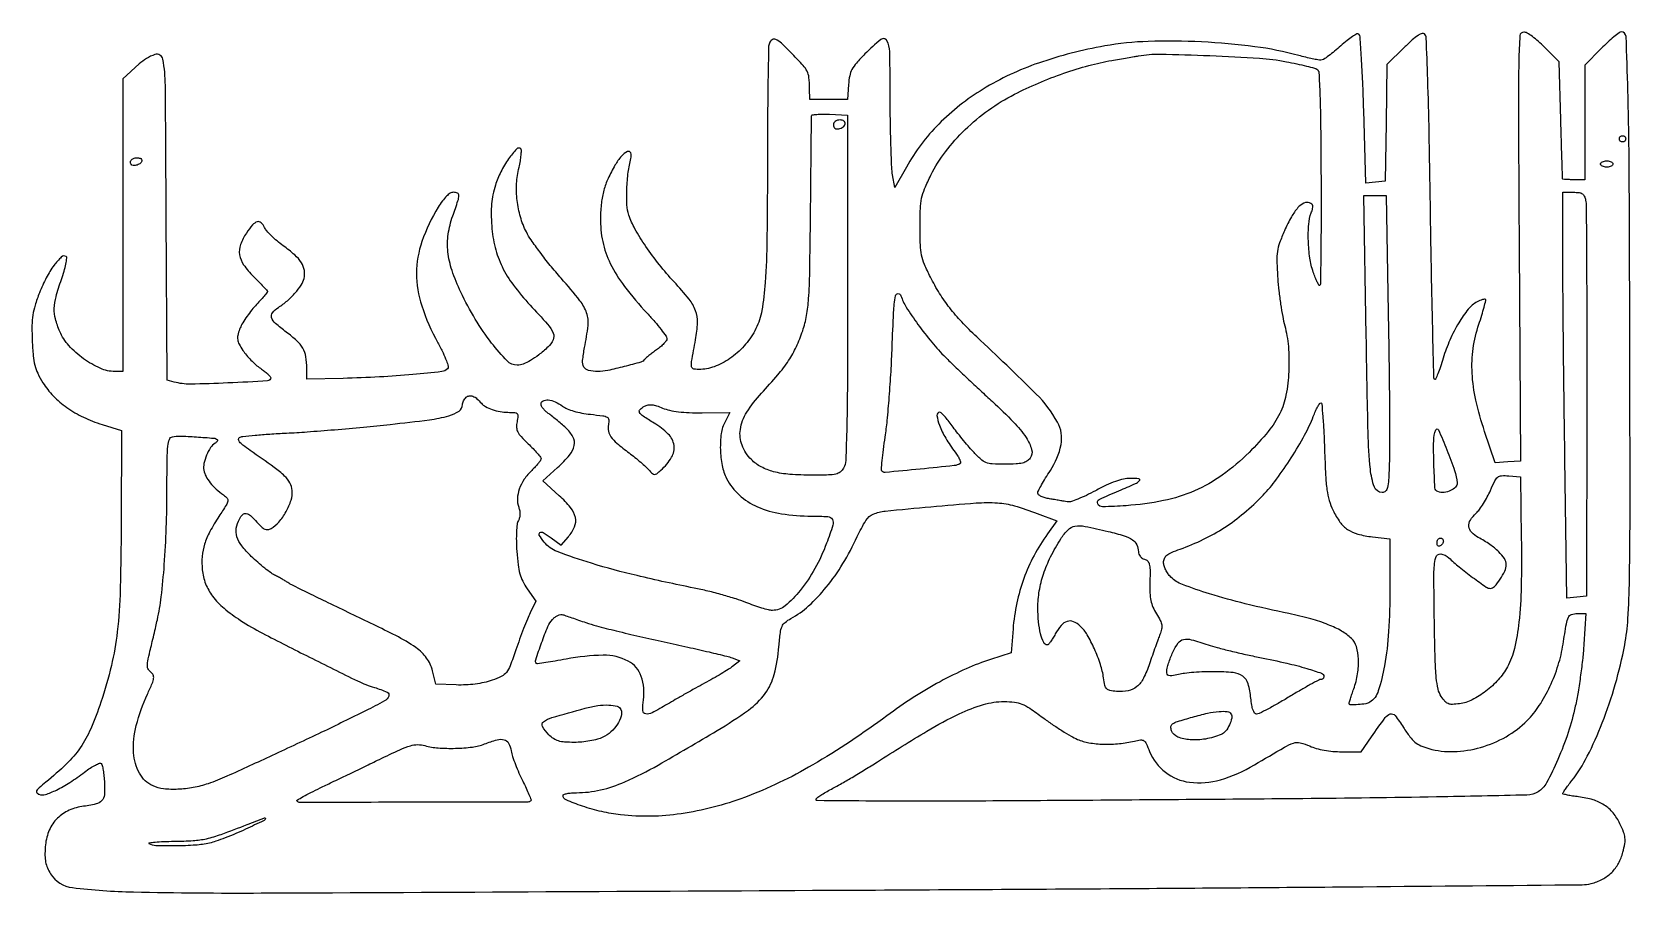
# Model space of a CAD drawing. Extents: x 141 to 649, y 265 to 539.
import ezdxf

# ---------------------------------------------------------------- set-up
doc = ezdxf.new("R2010")
doc.units = 0

msp = doc.modelspace()

# ---------------------------------------------------------------- linework, layer by layer
for points in [[(557.384328, 534.59399, -0.013992), (555.404221, 532.855178, -0.018262), (553.494146, 531.384651, -0.016028), (551.844387, 530.285941, -0.136975), (551, 530.040187, -0.047931), (550.1134, 530.115571, -0.006874), (548.325, 530.467604, -0.007755), (546.215739, 530.947286, -0.006553), (544, 531.518322, 0.034012), (530.029835, 534.311514, 0.02006), (513.071986, 535.828628, 0.020088), (496.142703, 535.980023, 0.03576), (482.285949, 534.551684, 0.039446), (461.247193, 529.111067, 0.054143), (443.577105, 520.790437, 0.05995), (429.516561, 509.696044, 0.068266), (419.18841, 496.016398), (415.540213, 489.5), (414.827736, 493.5, -0.03269), (414.545118, 496.037647, -0.003285), (414.307621, 502.126562, -0.004113), (414.13179, 509.39441, -0.003261), (414.05763, 517.25, 0.003409), (413.906637, 532.757221, 0.121113), (412.994952, 536.217635, 0.46908), (411.058299, 536.599987, 0.027757), (406.016306, 532.016565, 0.014395), (403.292422, 529.085143, 0.057339), (401.89799, 527.070237, 0.073249), (401.172561, 525.049014, 0.033601), (400.805468, 522.266565), (400.5, 517.5), (394.5, 517.5), (388.5, 517.5), (388.412372, 521, 0.018771), (388.189446, 524.558269, 0.09036), (387.63031, 526.500272, 0.070074), (386.367772, 528.343799, 0.008618), (383.004942, 531.898702, 0.008887), (379.454137, 535.398376, 0.079245), (377.652807, 536.636591, 0.266838), (376.49969, 536.547077, 0.152514), (375.606989, 535.418213, 0.087154), (375.36064, 534.154593, 0.000652), (375.176084, 523.529788, 0.002419), (375.039183, 511.337448, 0.001546), (374.992446, 497.168213, -0.003069), (374.840156, 473.166757, -0.014205), (374.272837, 459.301039, -0.023993), (373.21842, 450.351601, -0.075403), (371.344718, 444.616552, -0.05995), (368.060071, 439.668752, -0.057329), (363.65055, 435.557153, -0.060487), (358.689704, 432.749008, -0.087303), (353.781139, 431.650835, -0.049688), (351.608357, 431.766876, -0.321691), (350.868833, 432.491355, -0.087003), (350.869449, 434.169184, -0.002589), (352.126163, 441.110304, 0.035423), (352.747043, 446.558269, 0.099855), (352.152911, 450.326304, 0.080867), (350.056627, 454.014668, 0.018092), (345.299824, 459.5, -0.019816), (340.615779, 464.939181, -0.019026), (336.309887, 470.804464, -0.019851), (332.861718, 476.359472, -0.049303), (330.9241, 480.729981, -0.068064), (330.313732, 484.030661, -0.021096), (330.289686, 489.091097, -0.021732), (330.720655, 494.407226, -0.037623), (331.598986, 498.75, 0.157046), (331.534181, 500.511284, 0.429846), (330.514246, 500.955228, 0.118907), (328.542832, 499.493223, 0.041498), (326.496515, 496.584267, 0.025565), (324.337666, 492.427075, 0.039758), (322.959581, 488.632715, 0.039203), (322.187393, 484.62923, 0.024007), (321.878907, 479.828337, 0.056721), (322.613141, 472.294943, 0.061471), (325.022942, 465.333754, 0.049855), (329.531579, 458.072872, 0.022632), (336.75, 449.512686, -0.008949), (339.144437, 446.825885, -0.012776), (341.164062, 444.351128, -0.008715), (342.743806, 442.235976, -0.157295), (343, 441.441747, -0.153514), (342.796333, 440.79403, -0.032124), (342.045313, 439.852909, -0.030897), (340.994205, 438.831084, -0.024961), (339.75, 437.866274, 0.007259), (338.466616, 436.941907, 0.00895), (337.29849, 436.041648, 0.007613), (336.345822, 435.255803, 0.062993), (335.968265, 434.842322, -0.171341), (334.759612, 433.984528, -0.006719), (329.425481, 432.540426, -0.01179), (324.1807, 431.326905, -0.052505), (321.039901, 431.015313, -0.052778), (318.066403, 431.3482, -0.214954), (316.642633, 432.40917, -0.153293), (316.221691, 434.457305, -0.024174), (316.843071, 438.572786, 0.022646), (317.926898, 445.605518, 0.108645), (317.489097, 449.612948, 0.087056), (315.376882, 453.489179, 0.011697), (309.400346, 460.642702, -0.009292), (305.925693, 464.761222, -0.009213), (302.596351, 469.01758, -0.009107), (299.822147, 472.845295, -0.034994), (298.313922, 475.367208, -0.046988), (296.428256, 480.156059, -0.042141), (295.383507, 485.391149, -0.041908), (295.227941, 490.757594, -0.045196), (295.984868, 495.936922, 0.014957), (296.408415, 497.968518, 0.021375), (296.652347, 499.79342, 0.018108), (296.732269, 501.274098, 0.206152), (296.515143, 501.803977, 0.424771), (295.178735, 501.766466, 0.032496), (292.680715, 498.641846, 0.034676), (290.197079, 494.499647, 0.041538), (288.478136, 490.29118, 0.02417), (287.678087, 487.239665, 0.029388), (287.2385, 484.31762, 0.026583), (287.11943, 481.135857, 0.014936), (287.295841, 477.271329, 0.042164), (288.399077, 470.42477, 0.051897), (290.602873, 464.34487, 0.047524), (294.189468, 458.447698, 0.028076), (299.486741, 452.126973, -0.00762), (305.042751, 446.022914, -0.079608), (306.848252, 443.170486, -0.210135), (306.829552, 441.048897, -0.101235), (305.207068, 438.799321, -0.018214), (302.231112, 436.253013, -0.033858), (299.61734, 434.450844, -0.042614), (297.347079, 433.352027, -0.091654), (295.442792, 433, -0.202717), (292.184396, 434.377681, -0.028028), (287.26, 440.052383, -0.029403), (282.084754, 447.618732, -0.02444), (277.476029, 456.212898, -0.029475), (274.667661, 463.154647, -0.054916), (273.369979, 469.074938, -0.061862), (273.467435, 474.640645, -0.049611), (274.894164, 480.465341, 0.004289), (276.56164, 485.321206, 0.07433), (276.850505, 486.966369, 0.300455), (276.381015, 487.718016, 0.107594), (275.085774, 488, 0.145883), (274.093407, 487.704166, 0.049904), (272.912909, 486.751166, 0.039396), (271.621179, 485.257876, 0.02165), (270.273574, 483.25, 0.052578), (265.116908, 472.374344, 0.083773), (263.374293, 462.255153, 0.080801), (265.02829, 451.865437, 0.045738), (270.127884, 440.149404, -0.010974), (271.809076, 436.920123, -0.026063), (272.878205, 434.432663, -0.030058), (273.432615, 432.599728, -0.260414), (273.208659, 431.808659, -0.171113), (271.405649, 430.945577, -0.0043), (262.232428, 430.035287, -0.009067), (251.617486, 429.267816, -0.006959), (240, 428.801432), (228.5, 428.5), (228.490187, 432, 0.042056), (228.171074, 435.664343, 0.086439), (227.204463, 438.367824, 0.077237), (225.299363, 440.772507, 0.02836), (221.947385, 443.538623, -0.020392), (218.485931, 446.303609, -0.137204), (217.287114, 448.120256, -0.253192), (217.581624, 449.690881, -0.077514), (219.435026, 451.36547, 0.032345), (222.294001, 453.515094, 0.034266), (224.7935, 455.977292, 0.037066), (226.67573, 458.451642, 0.082766), (227.617541, 460.612296, 0.104881), (227.711348, 463.152912, 0.099705), (226.773751, 465.564215, 0.069213), (224.62153, 468.079333, 0.025607), (220.968623, 470.994753, -0.019085), (219.026093, 472.504075, -0.019432), (217.216384, 474.148476, -0.019629), (215.759969, 475.695903, -0.072208), (215.034647, 476.823303, 0.098549), (213.950416, 478.329288, 0.269168), (212.718097, 478.610651, 0.142091), (211.228583, 477.626887, 0.027335), (209.25, 475.025024, 0.062877), (207.383602, 471.349954, 0.127199), (207.089779, 468.140072, 0.112902), (208.394134, 464.93603, 0.043512), (211.5, 461.236842, -0.003377), (213.224944, 459.488442, -0.005332), (214.678125, 457.963258, -0.0016), (215.915777, 456.627689, -0.188218), (216, 456.411876, -0.176978), (215.920584, 456.194537, -0.001894), (214.871623, 454.960346, -0.005696), (213.631084, 453.544865, -0.003639), (212.158716, 451.926831, 0.020916), (210.599788, 450.090035, 0.017275), (209.092223, 448.010947, 0.017619), (207.841205, 446.004848, 0.043875), (207.113732, 444.437975, 0.030893), (206.538238, 442.475196, 0.094303), (206.489325, 441.093812, 0.084978), (206.950958, 439.711005, 0.022126), (208.152096, 437.688895, 0.029892), (209.249884, 436.21448, 0.018324), (210.705786, 434.60849, 0.018347), (212.269357, 433.119283, 0.030915), (213.69708, 432.005393, -0.013845), (214.962372, 431.085909, -0.019677), (216.029767, 430.195112, -0.01612), (216.840494, 429.413612, -0.195307), (217, 429.020841, -0.397581), (216.027732, 427.991387, -0.002961), (203.322219, 427.340308, -0.007716), (191.427753, 426.985189, -0.069179), (186.258782, 427.627989), (184.017565, 428.228669), (183.758782, 480.864335, 0.0009), (183.482452, 522.007445, 0.042341), (182.706308, 530.315684, 0.461548), (180.151748, 531.806224, 0.100762), (175.142164, 528.820381), (170, 524.140763), (170, 477.570381), (170, 431), (167.45034, 431, -0.105422), (162.77638, 431.996555, -0.051703), (157.480316, 435.053204, -0.051), (152.788423, 439.240904, -0.084009), (149.914788, 443.698791, -0.036898), (148.536809, 447.706164, -0.072182), (148.155861, 451.05353, -0.059129), (148.716287, 454.789007, -0.018064), (150.424685, 460.250566, 0.013525), (151.272827, 462.878057, 0.021226), (151.843193, 465.181396, 0.016684), (152.155349, 467.033952, 0.295907), (151.908009, 467.556853, 0.341735), (150.394116, 467.39729, 0.043411), (148.08322, 464.764782, 0.038183), (145.620418, 460.813185, 0.026787), (143.446033, 456.039888, 0.016806), (142.032706, 452.047943, 0.039182), (141.315365, 448.961202, 0.035915), (141.055245, 445.642432, 0.012177), (141.142137, 440.797776, 0.011343), (141.454162, 436.002036, 0.0401), (141.96925, 432.961494, 0.05017), (142.896425, 430.407442, 0.025851), (144.529141, 427.42002, 0.055906), (147.808775, 423.225195, 0.045141), (152.165802, 419.515537, 0.042347), (157.416994, 416.435569, 0.036851), (163.358644, 414.116365), (169.5, 412.226893), (169.420957, 382.863447, -0.005811), (169.116217, 361.574642, -0.021581), (168.19015, 348.192171, -0.030323), (166.310873, 337.429814, -0.022448), (162.990115, 325.811102, -0.02149), (159.735144, 317.324832, -0.048585), (156.401402, 311.313086, -0.049684), (152.018998, 306.13855, -0.02342), (145.440068, 300.345334, 0.009331), (143.305666, 298.570037, 0.085286), (142.541298, 297.640448, 0.294855), (142.576264, 297.010547, 0.140967), (143.243346, 296.490899, 0.175995), (145.313019, 296.421982, 0.034431), (148.825216, 297.840998, 0.030855), (153.086722, 300.249937, 0.018985), (157.798462, 303.572284, -0.017553), (159.597597, 304.848623, -0.027662), (161.234071, 305.800017, -0.026339), (162.566141, 306.392698, -0.300514), (163.100753, 306.274332, -0.138247), (163.408317, 305.703627, -0.013595), (163.709775, 304.155825, -0.016361), (163.962972, 302.255381, -0.012259), (164.121646, 300.149753, -0.02969), (164.088218, 296.291781, -0.175164), (163.286412, 294.471117, -0.148129), (161.426749, 293.418576, -0.019438), (156.91004, 292.587136, 0.078792), (152.342102, 291.171952, 0.094209), (148.748883, 288.465501, 0.092655), (146.358287, 284.588967, 0.073633), (145.279265, 279.782087, 0.020922), (145.190782, 277.015866, 0.046034), (145.405725, 274.9131, 0.053224), (145.972497, 273.082284, 0.0385), (146.966228, 271.189824, 0.226702), (153.905569, 266.796168, 0.024389), (173.401128, 265.433114, 0.006383), (214.01254, 265.097354, 0.000167), (395, 265.972008, 0.000341), (486.692257, 266.508201, 0.000556), (564.46875, 267.102437, 0.000052), (634.129644, 267.719314, 0.059794), (637, 268.089921, 0.060254), (640.613629, 269.48409, 0.072666), (643.543077, 271.636421, 0.07302), (645.723897, 274.52738, 0.061639), (647.13712, 278.092727, 0.021298), (647.721668, 280.813003, 0.06862), (647.780842, 282.658502, 0.066957), (647.338749, 284.475377, 0.019612), (646.186583, 287.114572, 0.058542), (643.975563, 290.580903, 0.077425), (641.192968, 293.078688, 0.071905), (637.616302, 294.733801, 0.043017), (633.019948, 295.684043, -0.008596), (631.095391, 295.945602, -0.014022), (629.47461, 296.24106, -0.007663), (628.16153, 296.539771, -0.345821), (628, 296.745387, -0.148946), (628.092621, 297.049412, -0.004557), (628.843355, 298.145464, -0.008607), (629.770868, 299.425951, -0.005805), (630.870995, 300.856096, 0.049713), (635.796852, 308.575593, 0.024244), (640.567995, 319.255333, 0.022871), (644.696345, 331.469825, 0.022929), (647.687747, 344, 0.032686), (648.716343, 352.310114, 0.010031), (649.19359, 364.949928, 0.004443), (649.384906, 386.708996, 0.00048), (649.331951, 437, 0.000763), (649.133902, 492.975844, 0.005373), (648.703243, 520.212731, 0.003489), (648.121259, 537.560778, 0.402397), (646.622515, 539, 0.162678), (645.921188, 538.765617, 0.011091), (644.249335, 537.448575, 0.014944), (642.30059, 535.741776, 0.010614), (640.21584, 533.718555), (635, 528.437109), (635, 510.218555), (635, 492), (631.5, 492, -0.006691), (630.154252, 492.01801, -0.010863), (629.012104, 492.073438, -0.004744), (628.059412, 492.149532, -0.327735), (627.945461, 492.25, -0.045874), (627.920151, 492.454558, -0.000033), (627.750576, 497.860937, -0.000391), (627.566625, 503.889079, -0.000239), (627.35861, 511), (626.826297, 529.5), (622.163149, 534.207817, 0.018343), (620.238488, 536.01339, 0.022589), (618.311593, 537.545104, 0.021786), (616.611386, 538.666074, 0.130009), (615.599723, 538.957817, 0.401451), (614.360694, 537.823473, 0.010994), (614.008611, 529.822394, 0.006557), (613.876476, 514.932078, 0.000406), (614.099723, 470.75), (614.5, 402.5), (610.485367, 402.204003), (606.470734, 401.908006), (603.12712, 411.91531, -0.025199), (600.354337, 421.854046, -0.042011), (599.162465, 430.454205, -0.047603), (599.488123, 438.316443, -0.047175), (601.293751, 446, 0.006198), (602.23297, 448.905082, 0.009806), (602.957941, 451.419713, 0.004216), (603.508938, 453.554016, 0.261358), (603.409304, 453.918173, 0.245068), (603.119119, 454.011699, 0.030126), (602.449031, 453.855431, 0.030092), (601.621867, 453.553952, 0.020433), (600.71929, 453.11736, 0.101157), (597.935359, 450.805484, 0.033794), (594.894278, 446.441159, 0.031923), (592.084405, 441.00668, 0.030845), (589.952482, 435.196872, -0.008441), (589.077054, 432.434587, -0.015093), (588.251537, 430.200669, -0.01017), (587.522918, 428.498697, -0.524226), (587.222689, 428.443977, -0.192439), (586.992491, 428.980696, -0.000137), (586.603719, 444.739406, -0.00154), (586.2285, 462.343372, -0.000938), (585.888225, 483.145109, 0.00127), (585.481927, 507.01219, 0.003457), (585.034465, 523.908727, 0.00096), (584.566407, 537.158391, 0.189254), (584.044028, 538.355972, 0.287019), (583.250636, 538.538718, 0.063638), (581.943765, 537.891671, 0.037066), (580.103403, 536.460601, 0.011029), (577.51338, 534.013214), (572.042698, 528.610488), (571.771349, 510.055244), (571.5, 491.5), (568.411162, 491.198661), (565.322323, 490.897323), (564.667348, 514.142475, 0.003405), (564.35334, 523.115591, 0.005359), (563.948664, 530.815472, 0.001661), (563.506001, 537.457557, 0.180815), (563.140515, 538.259485, 0.318333), (562.528362, 538.363947, 0.029927), (561.118106, 537.580286, 0.028947), (559.361993, 536.313511, 0.016451)], [(540.06028, 529.540589, -0.005146), (543.424781, 528.84108, -0.006951), (546.451118, 528.135097, -0.004887), (548.964632, 527.485636, -0.072864), (549.795505, 527.126385, -0.245938), (550.409085, 526.09088, -0.003781), (550.731719, 518.934091, -0.006723), (550.974859, 508.822836, -0.001771), (551.089034, 492.637256, -0.001367), (551.099127, 479.657247, -0.002231), (551.028452, 468.647826, -0.000283), (550.916381, 458.857948, -0.195792), (550.716278, 458.382944, -0.488795), (550.445831, 458.416622, -0.019284), (549.895606, 459.42606, -0.021292), (549.266154, 460.843499, -0.011737), (548.612469, 462.623941, -0.04649), (547.541606, 467.087071, -0.02738), (547.060087, 472.555666, -0.027207), (547.172141, 477.810289, -0.072024), (547.988814, 481.470578, 0.025536), (548.423158, 482.816037, 0.10747), (548.46287, 483.658879, 0.169801), (548.147459, 484.231558, 0.091394), (547.451568, 484.656959, 0.211316), (545.670095, 484.567637, 0.0935), (543.759489, 483.105941, 0.056325), (541.704012, 480.219122, 0.021099), (539.476572, 475.768446, 0.017904), (537.924004, 471.948354, 0.05251), (537.235073, 469.196421, 0.042755), (537.063011, 466.066692, 0.008922), (537.329084, 460.571318, 0.011409), (537.678225, 456.660539, 0.008766), (538.231494, 452.408399, 0.008877), (538.889587, 448.448238, 0.020765), (539.556302, 445.521105, -0.024534), (540.2519, 442.357265, -0.019952), (540.693152, 438.914139, -0.018311), (540.885042, 435.15066, -0.013924), (540.829199, 431.021105, -0.037609), (539.949481, 423.507464, -0.066109), (537.962873, 417.587343, -0.058961), (534.323499, 411.95381, -0.024293), (528.187461, 405.232825, -0.039995), (519.672606, 398.026759, -0.05346), (510.871326, 393.039112, -0.051597), (500.966239, 389.913692, -0.03396), (489.113401, 388.307968, -0.009653), (481.605191, 387.951417, -0.295769), (480.076152, 388.882564, -0.415359), (480.567515, 390.277436, -0.012268), (486.820264, 393.071375, 0.004661), (492.037476, 395.308021, 0.103721), (493.370576, 396.261805, 0.615113), (493.151921, 396.842973, 0.027912), (490.416667, 396.985934, 0.053954), (488.248177, 396.743371, 0.030251), (485.696087, 396.01038, 0.025078), (482.740001, 394.794181, 0.014664), (479.32441, 393.060095, -0.013547), (476.443166, 391.589195, -0.017522), (473.720728, 390.406304, -0.015367), (471.417277, 389.580806, -0.129175), (470.32441, 389.519041, 0.005359), (469.374607, 389.701462, 0.001637), (467.934358, 389.957238, 0.001639), (466.319512, 390.233121, 0.001791), (464.75, 390.490193, -0.029544), (463.313968, 390.80806, -0.043039), (462.102497, 391.268126, -0.051012), (461.251662, 391.790826, -0.234303), (461.003183, 392.295313, -0.117882), (461.183006, 393.038751, -0.00862), (462.178561, 394.908623, -0.011648), (463.470063, 397.113981, -0.008549), (465, 399.5, 0.098611), (468.389914, 407.730918, 0.176303), (467.274768, 414.871167, 0.071833), (460.527232, 423.79581, 0.007517), (441.563914, 442, -0.016188), (436.784201, 446.750332, -0.024365), (432.966861, 451.215064, -0.02576), (429.759079, 455.832573, -0.021534), (426.831418, 461.034872, -0.017262), (424.970273, 465.039958, -0.049276), (424.057305, 467.970405, -0.041184), (423.651549, 471.301221, -0.00933), (423.536191, 477, -0.009486), (423.636683, 482.777637, -0.042874), (424.046963, 486.122291, -0.049034), (424.997991, 489.135315, -0.014927), (427.010592, 493.482496, -0.047131), (431.629202, 500.88825, -0.037547), (437.88963, 507.927867, -0.036445), (445.355813, 514.165668, -0.037601), (453.573979, 519.181408, -0.018052), (461.183708, 522.733372, -0.016483), (469.261924, 525.844747, -0.01696), (477.23051, 528.316395, -0.023796), (484.5, 529.936371, 0.00001), (486.980469, 530.366504, 0.00001), (489.471875, 530.79864, 0.00001), (491.653898, 531.177204, 0.00004), (493, 531.41088, -0.047741), (499.870276, 531.937845, -0.005216), (515.72603, 531.473312, -0.006102), (531.514306, 530.652765, -0.032654)], [(400.5, 457.5, -0.000976), (400.445284, 429.463017, -0.004635), (400.233931, 413.420727, -0.003639), (399.915329, 402.704726, -0.121079), (399.214816, 400.25, -0.095353), (398.154533, 399.014186, -0.113175), (396.770198, 398.351995, -0.04943), (394.424778, 398.064415, -0.005966), (389.214816, 398.005577, -0.018299), (382.112425, 398.270151, -0.044358), (376.93772, 399.11845, -0.059727), (373.019996, 400.640054, -0.074042), (369.880015, 402.966139, -0.105088), (366.924938, 407.516241, -0.129966), (366.381509, 412.52375, -0.102719), (368.425304, 418.035277, -0.048535), (373.077732, 424.069426, 0.012443), (378.268474, 429.882223, 0.029884), (381.735162, 434.496864, 0.036418), (384.204259, 438.89306, 0.02956), (386.209058, 443.914868, 0.035653), (387.443552, 448.760566, 0.027723), (388.109673, 454.16006, 0.012704), (388.462901, 462.583978, 0.001563), (388.709209, 481, 0.000059), (388.828252, 492.750074, 0.000094), (388.926766, 502.775597, 0.000015), (389.012175, 511.664346, 0.005799), (389.010892, 512.299904, -0.372808), (389.265241, 512.601829, -0.017532), (390.692262, 512.776739, -0.02173), (392.546147, 512.857341, -0.013028), (394.75, 512.799904), (400.5, 512.5)], [(396, 509.426676, 0.099154), (396.121465, 508.820192, 0.133817), (396.46353, 508.380696, 0.126354), (396.99829, 508.159635, 0.083236), (397.667134, 508.176676, 0.100818), (399.099763, 508.769787, 0.210781), (399.729914, 509.770795, 0.297834), (399.327282, 510.642779, 0.14074), (398.083333, 511, 0.066422), (397.248452, 510.888599, 0.09567), (396.58104, 510.561201, 0.111791), (396.15323, 510.054646, 0.12024)], [(648, 505, -0.099038), (647.923658, 504.618362, -0.097945), (647.70625, 504.29375, -0.097945), (647.381638, 504.076342, -0.099038), (647, 504, -0.099038), (646.618362, 504.076342, -0.097945), (646.29375, 504.29375, -0.097945), (646.076342, 504.618362, -0.099038), (646, 505, -0.099038), (646.076342, 505.381638, -0.097945), (646.29375, 505.70625, -0.097945), (646.618362, 505.923658, -0.099038), (647, 506, -0.099038), (647.381638, 505.923658, -0.097945), (647.70625, 505.70625, -0.097945), (647.923658, 505.381638, -0.099038)], [(176, 498.106989, -0.223243), (175.616217, 497.290262, -0.089221), (174.51342, 496.667218, -0.092338), (173.292238, 496.479983, -0.251406), (172.559212, 496.904194, -0.085976), (172.414476, 497.264427, -0.075821), (172.390517, 497.668938, -0.077371), (172.487617, 498.054641, -0.096382), (172.693853, 498.36052, -0.129546), (173.558862, 498.864723, -0.086873), (174.704307, 498.975921, -0.106073), (175.65045, 498.695752, -0.274485)], [(644, 497, -0.191087), (643.848523, 496.618118, -0.088204), (643.4125, 496.29375, -0.068025), (642.765418, 496.073693, -0.048028), (642, 496, -0.048028), (641.234582, 496.073693, -0.068025), (640.5875, 496.29375, -0.088204), (640.151477, 496.618118, -0.191087), (640, 497, -0.191087), (640.151477, 497.381882, -0.088204), (640.5875, 497.70625, -0.068025), (641.234582, 497.926307, -0.048028), (642, 498, -0.048028), (642.765418, 497.926307, -0.068025), (643.4125, 497.70625, -0.088204), (643.848523, 497.381882, -0.191087)], [(635.249195, 485.476753, -0.045543), (635.443367, 483.498902, -0.000283), (635.555846, 465.562476, -0.001158), (635.625319, 445.069405, -0.000738), (635.615772, 421.226753), (635.5, 359.5), (632.413723, 359.198852), (629.327446, 358.897705), (628.664955, 403.198852, -0.0006), (628.411249, 421.644951, -0.000568), (628.196708, 440.434975, -0.000563), (628.044435, 457.067632, -0.001992), (628.001231, 467.75), (628, 488), (631.383423, 488, -0.028245), (633.197877, 487.897419, -0.11686), (634.224074, 487.527917, -0.147374), (634.845926, 486.789439, -0.054641)], [(572.462082, 449.75, -0.00126), (572.704292, 434.75514, -0.001468), (572.856732, 420.504687, -0.0013), (572.918971, 408.4484, -0.008859), (572.828823, 402.5, -0.004148), (572.580456, 396.470292, -0.044545), (572.243079, 394.04986, -0.147777), (571.601878, 392.932459, -0.191389), (570.513475, 392.5, -0.317751), (568.058116, 394.235623, -0.059866), (566.78597, 399.909574, -0.019627), (566.064475, 411.58409, -0.001595), (565.473039, 442.25), (564.752768, 487), (568.259643, 487), (571.766519, 487)], [(417.468336, 455.099765, 0.064068), (419.162027, 451.457754, 0.015845), (422.86123, 445.991524, 0.016733), (427.288213, 440.288521, 0.023075), (431.657915, 435.5, 0.004825), (434.585714, 432.630713, 0.002113), (438.518945, 428.881659, 0.002091), (442.727762, 424.936929, 0.002796), (446.581616, 421.395008, -0.015415), (453.290661, 414.909191, -0.046069), (457.297682, 409.948108, -0.077796), (459.04789, 406.152522, -0.231021), (458.556052, 403.407543, -0.096169), (457.526638, 402.453003, -0.080104), (456.147769, 401.876419, -0.047368), (454.071913, 401.580649, -0.011716), (450.630607, 401.5, -0.012742), (446.523801, 401.604678, -0.080896), (444.489218, 402.043456, -0.093933), (442.834804, 403.083372, -0.020125), (440.434194, 405.5, -0.009087), (438.809003, 407.339374, -0.005493), (436.948195, 409.573438, -0.005501), (435.148367, 411.833539, -0.009615), (433.714679, 413.75, 0.012011), (432.484383, 415.378253, 0.017343), (431.314037, 416.751562, 0.013116), (430.294726, 417.809745, 0.196958), (429.83048, 418, 0.448517), (428.934663, 416.994058, 0.06293), (429.686527, 413.939933, 0.042519), (431.715828, 409.76097, 0.028225), (434.698284, 405.339963, -0.022256), (435.561277, 404.093062, -0.036928), (436.159576, 402.963445, -0.043666), (436.459725, 402.075543, -0.325158), (436.300071, 401.687188, -0.111943), (434.421645, 401.045783, -0.00194), (423.611285, 399.937025, -0.001133), (412.463132, 398.862827, -0.223407), (411.432539, 399.234128, -0.219544), (411.252254, 399.723206, -0.003685), (411.507165, 402.66513, -0.008711), (411.894378, 406.132154, -0.005588), (412.458727, 410.141994, 0.013545), (413.109014, 415.363118, 0.004882), (413.759695, 422.818273, 0.004838), (414.31401, 431.0035, 0.005727), (414.674382, 438.75, -0.00403), (415.15079, 449.798599, -0.029533), (415.732585, 455.056555, -0.360808), (416.55159, 455.759096, -0.331369)], [(284, 420.899704, 0.096263), (285.339734, 419.806606, 0.040115), (287.486366, 418.867883, 0.038357), (289.9754, 418.218048, 0.044705), (292.409259, 418, -0.015771), (294.611323, 417.930526, -0.186707), (295.373645, 417.578839, -0.222199), (295.628894, 416.838714, -0.023055), (295.343963, 414.969816, 0.059601), (295.204305, 413.190639, 0.107432), (295.571316, 411.78137, 0.070589), (296.618381, 410.282467, 0.014917), (298.868963, 408.009871, -0.010088), (300.451588, 406.442336, -0.0144), (301.786508, 404.983919, -0.010262), (302.823937, 403.731783, -0.169437), (303, 403.227146, -0.154501), (302.848128, 402.747388, -0.015926), (302.12554, 401.786955, -0.018639), (301.163256, 400.676718, -0.013853), (300.023115, 399.522146, 0.053408), (297.649895, 396.705127, 0.06303), (296.080203, 393.59568, 0.070745), (295.457873, 390.531056, 0.105997), (295.870194, 387.841416, -0.043787), (296.199223, 386.678835, -0.053102), (296.292174, 385.55032, -0.05687), (296.146117, 384.495104, -0.064853), (295.767485, 383.549001, 0.097561), (295.375652, 382.349352, 0.017759), (295.174526, 380.007681, 0.017581), (295.13075, 377.090976, 0.012071), (295.277265, 373.785266, 0.012656), (295.679367, 369.508517, 0.037875), (296.247424, 366.628931, 0.048864), (297.147387, 364.295726, 0.035071), (298.57514, 361.891572), (301.330305, 357.915868), (299.527306, 354.207934, 0.016035), (298.652992, 352.252855, 0.004882), (297.453869, 349.239206, 0.004883), (296.175694, 345.834784, 0.005312), (295.000668, 342.5, -0.007908), (293.146192, 337.322807, -0.076207), (292.004258, 335.290364, -0.115176), (290.462877, 334.050427, -0.027124), (287.388515, 332.772787, -0.029833), (284.894285, 332.055612, -0.022347), (282.07914, 331.555998, -0.021286), (279.072177, 331.28951, -0.020195), (276, 331.272787), (269.5, 331.5), (268.460507, 335.809879, 0.099591), (266.59068, 339.831662, 0.081978), (263.198227, 343.144217, 0.036422), (256.765129, 346.974908, 0.004818), (242.512319, 353.941379, -0.001271), (235.313103, 357.39714, -0.001905), (229.047472, 360.453876, -0.00077), (223.689629, 363.103322, -0.042373), (222.729143, 363.686236, 0.022243), (222.064473, 364.127133, 0.006439), (221.000993, 364.747865, 0.006461), (219.783208, 365.417155, 0.006854), (218.57211, 366.041371, -0.039822), (217.125231, 366.912209, -0.012225), (215.087793, 368.447769, -0.012148), (212.883107, 370.28446, -0.013025), (210.82211, 372.185076, -0.033235), (207.76546, 375.577592, -0.089829), (206.252123, 378.430288, -0.117733), (206.05003, 381.149728, -0.082986), (207.035184, 384.065741, -0.074633), (208.106236, 385.503115, -0.245662), (209.20103, 385.841338, -0.143201), (210.547146, 385.16328, -0.022977), (212.625439, 383.036077, 0.02106), (214.07426, 381.541749, 0.087784), (215.116801, 380.853296, 0.138706), (216.07137, 380.725728, 0.08737), (217.147235, 381.078798, 0.09695), (219.584902, 383.069038, 0.046663), (221.870441, 386.413037, 0.046728), (223.482535, 390.092903, 0.104436), (223.820401, 393.113396, 0.098835), (223.085782, 395.541859, 0.079458), (221.432419, 397.719619, 0.034895), (218.09154, 400.494339, 0.004496), (210.487554, 405.858078, -0.011465), (208.180727, 407.533905, -0.056849), (207.025418, 408.642508, -0.167116), (206.735821, 409.408914, -0.284933), (207.067432, 409.981364, -0.095267), (208.125336, 410.309347, -0.004035), (212.044808, 410.712918, -0.006812), (216.723804, 411.092322, -0.004782), (222, 411.397214, 0.006159), (228.54101, 411.793274, 0.002644), (237.2625, 412.475658, 0.002616), (246.546357, 413.300388, 0.00345), (255, 414.154844, 0.005405), (267.45652, 415.637176, 0.034541), (273.687759, 416.889335, 0.083167), (276.902747, 418.376706, 0.247775), (278, 420.454988, -0.079523), (278.083726, 420.978082, -0.037914), (278.345511, 421.609163, -0.036347), (278.726082, 422.241653, -0.042793), (279.176206, 422.776206, -0.163628), (280.131956, 423.250941, -0.127593), (281.290781, 423.114524, -0.086033), (282.606349, 422.321206, -0.040527)], [(309.790493, 420.005255, 0.059095), (311.311858, 419.141116, 0.027676), (313.44768, 418.377973, 0.025151), (315.970087, 417.767267, 0.021001), (318.697604, 417.368275, -0.006733), (322.65174, 416.904627, -0.096766), (323.987517, 416.457335, -0.245846), (324.500301, 415.661909, -0.066259), (324.435461, 414.11302, 0.090245), (324.447877, 411.987377, 0.111139), (325.231328, 410.170989, 0.062067), (327.117466, 408.156727, 0.012289), (331, 405.082774, -0.008149), (332.852689, 403.64072, -0.007639), (334.698255, 402.108241, -0.007631), (336.293899, 400.698788, -0.025883), (337.270657, 399.711941, 0.019834), (338.431415, 398.510477, 0.186327), (339.082482, 398.239394, 0.175073), (339.768215, 398.467039, 0.017103), (341.123036, 399.611346, 0.072286), (344.50937, 403.706707, 0.174745), (345.280843, 407.500916, 0.162898), (343.460799, 411.098507, 0.061034), (338.92838, 414.598449, -0.010079), (335.423628, 416.775305, -0.120923), (334.342049, 417.926662, -0.337047), (334.474314, 418.888211, -0.073262), (335.909539, 419.951587, -0.079653), (337.018602, 420.334479, -0.068485), (338.252864, 420.379799, -0.051696), (339.739809, 420.073183, -0.022285), (341.642359, 419.376072, 0.044595), (343.866564, 418.671811, 0.024475), (346.685177, 418.192108, 0.020361), (350.117973, 417.92063, 0.011904), (354.243985, 417.861232), (363.02233, 417.943862), (361.511165, 415.021591, 0.084674), (360.306511, 411.238846, 0.042), (360.026784, 406.195777, 0.041651), (360.603667, 401.057058, 0.069285), (362.027162, 396.946758, 0.091021), (366.031633, 391.714904, 0.080094), (371.803487, 387.96528, 0.066159), (379.454753, 385.730708, 0.038025), (389.049221, 385, -0.016035), (394.229948, 384.833816, -0.25636), (395.660381, 383.924917, -0.207647), (395.831611, 382.096297, -0.010576), (393.812766, 376.338984, -0.036398), (390.103958, 368.277163, -0.043767), (385.453128, 361.352284, -0.049168), (380.650112, 356.469396, -0.17562), (376.595683, 355, -0.060605), (375.348175, 355.151768, -0.012012), (373.173474, 355.744625, -0.012559), (370.659847, 356.564489, -0.011389), (368.106401, 357.534895, 0.02043), (365.006014, 358.649445, 0.008331), (360.708973, 359.920445, 0.008226), (356.040029, 361.134886, 0.0104), (351.683993, 362.096275, -0.008829), (333.529257, 366.0433, -0.01651), (319.018723, 369.977354, -0.01597), (308.11821, 373.707476, -0.136497), (303.996812, 376.731182, -0.025652), (302.424597, 378.955839, -0.422838), (302.616589, 379.753692, -0.280258), (303.657953, 379.741276, -0.019558), (306.180931, 378.024353), (309.337265, 375.690775), (311.668632, 378.401151, 0.079701), (313.644353, 381.614261, 0.153126), (313.908562, 384.597289, 0.118235), (312.39211, 387.729148, 0.038063), (308.803494, 391.486768), (303.606987, 396.158874), (308.243374, 400.41581, 0.031641), (312.08578, 404.420032, 0.125015), (313.567719, 407.466241, 0.179892), (313.14839, 410.204852, 0.082226), (310.863279, 413.077368, 0.00668), (309.41074, 414.354835, 0.005489), (307.827026, 415.680728, 0.005548), (306.344991, 416.866853, 0.014626), (305.25, 417.672969, -0.038005), (304.389064, 418.371064, -0.040173), (303.660937, 419.179477, -0.04364), (303.156222, 419.974466, -0.120184), (303, 420.61501, -0.286307), (303.638286, 421.638326, -0.13709), (305.222618, 421.931418, -0.082029), (307.476045, 421.348225, -0.054472)], [(552.208499, 406.25, 0.00468), (552.540775, 398.002375, 0.022162), (552.984311, 393.294943, 0.03731), (553.70915, 389.941045, 0.039979), (554.913269, 386.811924, 0.044204), (557.120707, 383.092424, 0.088809), (559.564307, 380.724443, 0.083513), (562.781145, 379.265099, 0.03558), (567.44088, 378.378003), (573, 377.724637), (573, 361.82016, -0.01532), (572.585056, 348.28064, -0.028607), (571.289075, 337.392739, -0.03304), (569.310735, 329.368537, -0.170186), (566.600296, 325.765313, -0.111829), (565.343962, 325.283802, -0.021025), (562.879946, 325.033536, -0.01485), (560.413381, 324.960802, -0.41415), (560, 325.374273, -0.076837), (560.041331, 325.641636, -0.001707), (560.440625, 326.887468, -0.003828), (560.925204, 328.343724, -0.002574), (561.5, 330, 0.043982), (562.73816, 334.823298, 0.052539), (563.011888, 339.505965, 0.060349), (562.3441, 343.463941, 0.130079), (560.75, 346.085096, 0.062158), (557.642909, 348.40587, 0.035157), (553.398824, 350.440798, 0.028042), (547.889592, 352.271016, 0.014631), (540.852053, 353.959025, -0.008624), (526.995622, 357.107089, -0.015067), (515.652025, 360.25603, -0.014897), (506.992017, 363.229087, -0.106627), (503.294824, 365.614267, -0.04475), (502.41658, 366.665551, -0.03688), (501.674105, 367.924685, -0.038301), (501.164157, 369.192228, -0.076633), (501, 370.257001, -0.10228), (501.264472, 371.536358, -0.122067), (502.0085, 372.51379, -0.068807), (503.481251, 373.396262, -0.014914), (506.25, 374.478468, 0.026844), (513.710536, 377.601608, 0.031568), (520.384339, 381.363155, 0.031237), (526.58909, 385.971458, 0.025332), (532.64427, 391.634241, 0.033346), (536.917113, 396.691192, 0.016836), (541.640004, 403.576652, 0.016834), (545.882303, 410.753077, 0.033865), (548.637814, 416.72169, -0.014131), (549.31759, 418.3611, -0.021332), (550.009247, 419.743246, -0.017217), (550.644379, 420.800232, -0.254089), (551.012107, 421, -0.3879), (551.320511, 420.718363, -0.002433), (551.668959, 416.667188, -0.007807), (551.980422, 411.905682, -0.0047)], [(594.361834, 395.562536, -0.21065), (593.875606, 394.205436, -0.096192), (592.311262, 393.089258, -0.083995), (590.219584, 392.532051, -0.108088), (588.25, 392.774718, -0.30207), (587.334245, 393.988989, -0.006843), (586.985412, 401.606262, -0.012587), (586.9348, 408.936977, -0.087255), (587.618697, 412.448724, -0.669501), (588.441232, 412.468851, -0.008853), (591.121475, 406.087398, -0.012929), (593.575033, 399.449869, -0.064344)], [(199.97104, 409.310287, -0.236859), (200.057252, 409.093568, -0.115422), (199.962232, 408.803299, -0.075073), (199.690837, 408.478493, -0.042853), (199.279595, 408.172799, 0.111012), (197.840619, 406.764307, 0.0462), (196.571891, 404.342995, 0.04616), (195.759325, 401.698028, 0.098994), (195.741342, 399.57275, 0.074531), (196.423788, 397.629112, 0.046453), (197.748172, 395.604571, 0.040963), (199.630041, 393.600722, 0.030982), (201.990975, 391.718875, -0.064589), (203.118311, 390.689491, -0.232152), (203.348515, 389.770956, -0.087733), (202.816532, 388.460684, -0.005422), (200.536054, 384.914833, 0.022455), (197.641957, 380.059034, 0.047542), (195.947609, 376.024151, 0.055592), (195.200489, 372.170191, 0.04408), (195.233129, 367.925576, 0.069305), (196.291642, 363.488482, 0.06847), (198.524875, 359.489423, 0.057051), (202.141011, 355.684807, 0.030182), (207.383181, 351.810475, 0.02455), (214.383908, 347.736473, 0.003423), (229.332239, 340.122586, 0.002561), (244.652593, 332.548755, 0.041641), (250, 330.469937, -0.029318), (253.99342, 329.029589, -0.401725), (254.543727, 327.735342, -0.179367), (253.194171, 326.187001, -0.009184), (247.193991, 323.058974, -0.004113), (233.147531, 316.204938, -0.003032), (217.48528, 308.837683, -0.002162), (203.058272, 302.233601, -0.023305), (197.09345, 299.862505, -0.037587), (192.382419, 298.626305, -0.035289), (187.438515, 298.075608, -0.03737), (182.919944, 298.230759, -0.079793), (179.561076, 299.154126, -0.163088), (175.253272, 303.174155, -0.109399), (173.384363, 309.705964, -0.07903), (174.22393, 318.335405, -0.043586), (177.78559, 328.345568, 0.007408), (179.299725, 331.790229, 0.06161), (179.764081, 333.428132, 0.153191), (179.605088, 334.474276, 0.121741), (178.867817, 335.354704, -0.099179), (178.077074, 336.217739, -0.12652), (177.767235, 337.247388, -0.060353), (177.895073, 338.842675, -0.008893), (178.597532, 342.009137, 0.00085), (179.177857, 344.439497, 0.000577), (179.830794, 347.208934, 0.000581), (180.455103, 349.884691, 0.001166), (180.94086, 352, 0.027069), (182.18576, 359.284209, 0.010405), (183.153068, 369.507936, 0.009762), (183.788469, 381.263081, 0.00862), (184, 393.53263, -0.002481), (184.0478, 403.167302, -0.023598), (184.282892, 407.279287, -0.063053), (184.780468, 409.402115, -0.253052), (185.75, 410.250613, -0.065317), (188.038457, 410.463536, -0.007088), (193.343563, 410.188221, -0.003973), (198.878316, 409.778058, -0.162692)], [(614.791381, 378, -0.008756), (614.751646, 362.53378, -0.021796), (614.032091, 351.246929, -0.029681), (612.629207, 342.904059, -0.069502), (610.377958, 337.007645, -0.057515), (607.48404, 332.940284, -0.045576), (603.520514, 329.27441, -0.047133), (599.170033, 326.54009, -0.083591), (595.134646, 325.291234, -0.023933), (592.869251, 325.097127, -0.104227), (591.549276, 325.323827, -0.118548), (590.52204, 326.047584, -0.035213), (589.350494, 327.586692, -0.088162), (588.33339, 329.963454, -0.033977), (587.757683, 333.518238, -0.016499), (587.406378, 339.402099, -0.002442), (587.147411, 351.302293, -0.003563), (586.997808, 366.646825, -0.055948), (587.567641, 371.846472, -0.387893), (589.154961, 372.955429, -0.159562), (591.733333, 371.720411, 0.020933), (595.030318, 368.821153, 0.011201), (599.325626, 365.507882, 0.005575), (603.62844, 362.413354, 0.154291), (604.936073, 362, 0.212345), (606.285005, 362.599929, 0.035715), (608.065561, 364.882587, 0.038562), (609.547485, 367.507435, 0.109656), (610, 369.545965, 0.146669), (609.428983, 371.450707, 0.053857), (607.622048, 373.639446, 0.043037), (604.816783, 375.940768, 0.025521), (601.126024, 378.20349, -0.075277), (598.968694, 379.840843, -0.171659), (598.12564, 381.672776, -0.162535), (598.602257, 383.699654, -0.065946), (600.419182, 385.924075, 0.045656), (601.496476, 387.139171, 0.018068), (602.754369, 388.985835, 0.017704), (603.97745, 391.090441, 0.021198), (604.971604, 393.155629, -0.012707), (606.385254, 396.224488, -0.110532), (607.320709, 397.387807, -0.157041), (608.526858, 397.844337, -0.033313), (610.802422, 397.80724), (614.5, 397.5)], [(460.802743, 385.845315), (467.105486, 383.445696), (464.136401, 379.346994, 0.034056), (459.828039, 372.457092, 0.035379), (456.556463, 365.131347, 0.035025), (454.324567, 357.348058, 0.032034), (453.11752, 349.093287), (452.5, 341.500369), (446, 339.406902, 0.027225), (438.252786, 336.437489, 0.019342), (429.911869, 332.313996, 0.018278), (421.367302, 327.257368, 0.016997), (413, 321.472519, -0.026835), (389.3898, 305.826448, -0.043877), (367.723072, 295.523166, -0.05168), (347.510205, 290.299087, -0.066084), (328.300586, 289.959557, -0.02785), (322.275729, 290.993699, -0.024802), (316.160526, 292.720878, -0.017685), (310.961908, 294.679022, -0.302556), (310, 296.123144, -0.320069), (310.243611, 296.464718, -0.032539), (311.260158, 296.742424, -0.031169), (312.645561, 296.936674, -0.019249), (314.289901, 297, 0.056867), (321.918475, 297.870442, 0.047305), (329.668438, 300.453859, 0.025824), (340.211535, 305.782045, 0.004772), (359, 316.768222, 0.021293), (368.947117, 323.302904, 0.078315), (374.282015, 328.581904, 0.096015), (377.160976, 334.651308, 0.041808), (378.658211, 343.484875, -0.008885), (379.111974, 347.9137, -0.070829), (379.641571, 349.894201, -0.12206), (380.60275, 351.170097, -0.047096), (382.459548, 352.408282, 0.061604), (388.10768, 356.415443, 0.037395), (393.73414, 362.383598, 0.033906), (399.002181, 369.866778, 0.028207), (403.57605, 378.458229, -0.027802), (406.327718, 383.636993, -0.161617), (408.647923, 385.616565, -0.071101), (412.47512, 386.56905, -0.002759), (427, 387.974135, -0.004375), (441.427139, 389.16226, -0.034091), (448.171717, 389.197749, -0.054495), (453.562498, 388.262516, -0.020783)], [(483.37429, 380.100108, -0.014991), (488.457848, 378.721288, -0.074087), (491.130995, 377.453849, -0.137039), (492.485093, 375.871315, -0.107177), (492.984687, 373.65638, 0.095953), (493.134842, 372.914217, 0.074773), (493.558992, 372.206968, 0.073054), (494.184105, 371.641358, 0.083655), (494.918263, 371.311124, -0.133569), (495.91617, 370.737977, -0.136858), (496.47498, 369.743298, -0.058083), (496.701289, 367.924542, -0.00826), (496.668263, 364.154743, 0.015042), (496.685397, 360.587752, 0.041534), (496.98071, 358.094713, 0.051928), (497.633703, 356.018289, 0.036988), (498.76574, 353.856498, -0.020105), (499.951612, 351.76662, -0.077184), (500.423142, 350.352561, -0.096715), (500.390116, 349.033354, -0.042349), (499.866797, 347.356498, 0.008583), (499.276524, 345.834582, 0.002388), (498.404001, 343.429721, 0.002409), (497.44246, 340.698053, 0.002526), (496.522578, 338, -0.034593), (494.61362, 333.391233, -0.104044), (492.512765, 330.735058, -0.127592), (489.792435, 329.452868, -0.065321), (486, 329.239567, -0.029793), (483.936024, 329.517473, -0.154893), (482.940418, 330.06235, -0.135267), (482.369608, 331.122794, -0.020762), (481.928731, 333.5, 0.043974), (480.916325, 337.828777, 0.026326), (479.0031, 342.757433, 0.026065), (476.700348, 347.234731, 0.07249), (474.504258, 349.996, 0.088547), (472.33758, 351.407982, 0.178138), (470.327547, 351.505235, 0.143086), (468.424591, 350.235305, 0.051065), (466.573043, 347.505775, -0.014079), (465.80015, 346.162607, -0.020571), (465.039313, 345.029821, -0.016725), (464.361006, 344.166627, -0.221342), (464.003045, 344, -0.298597), (462.868676, 344.743751, -0.040709), (461.906993, 347.562896, -0.037), (461.23469, 351.400961, -0.025751), (461.023735, 355.797053, -0.040914), (461.485207, 361.19239, -0.038448), (462.820758, 366.557695, -0.035529), (465.082154, 372.030307, -0.026042), (468.318791, 377.75, -0.051498), (470.623559, 380.659552, -0.162179), (472.807429, 381.786536, -0.088385), (476.013834, 381.717698, -0.009276)], [(590, 377.059017, -0.089642), (589.926698, 376.653442, -0.053229), (589.70625, 376.2129, -0.051032), (589.382515, 375.806203, -0.06081), (589, 375.5, -0.139169), (588.620352, 375.392057, -0.191142), (588.29375, 375.521475, -0.138808), (588.073267, 375.889346, -0.066118), (588, 376.440983, -0.062283), (588.074545, 377.037096, -0.080552), (588.29375, 377.542039, -0.097988), (588.618621, 377.879982, -0.153634), (589, 378, -0.092995), (589.381732, 377.928382, -0.096318), (589.70625, 377.723586, -0.099231), (589.923444, 377.418051, -0.105429)], [(317.237155, 351.110977, 0.019894), (320.579874, 350.092822, 0.003529), (326.924015, 348.480861, 0.003814), (334.392338, 346.699588, 0.003427), (342.15727, 344.966019, -0.001851), (349.683472, 343.310649, -0.002559), (356.422576, 341.765968, -0.001602), (362.077767, 340.420103, -0.03163), (363.782242, 339.892692), (366.224256, 338.96424), (363.862128, 337.145831, -0.023017), (362.540109, 336.221772, -0.005668), (360.2845, 334.83053, -0.00579), (357.661747, 333.294665, -0.005763), (355, 331.817467, 0.00287), (352.125543, 330.243901, 0.001921), (348.854261, 328.412145, 0.001934), (345.698008, 326.612693, 0.00381), (343.205994, 325.153756, -0.012423), (338.287152, 322.386682, -0.16741), (336.2757, 322.070661, -0.35661), (335.345449, 323.153407, -0.043411), (335.554338, 326.513784, 0.120928), (334.864549, 334.003623, 0.190191), (330.714443, 338.847448, 0.126647), (322.797769, 340.738973, 0.043634), (311.000138, 339.500027, -0.004485), (307.496594, 338.852075, -0.007136), (304.487053, 338.367528, -0.002395), (301.901117, 338.001604, -0.241199), (301.566629, 338.119012, -0.27634), (301.30171, 339.300127, -0.006942), (303.170503, 344.712527, -0.012526), (305.170831, 349.848522, -0.084983), (306.62676, 352.140068, -0.051149), (307.427446, 352.860987, -0.053495), (308.34637, 353.391927, -0.059441), (309.24053, 353.666853, -0.12493), (309.960678, 353.617068, -0.003076), (310.875697, 353.310032, -0.000447), (312.733114, 352.672176, -0.000506), (314.927742, 351.913838, -0.000433)], [(634.707782, 344.244354, -0.012159), (634.327274, 339.787204, -0.006921), (633.661835, 334.418588, -0.006907), (632.841805, 329.028411, -0.011339), (631.981718, 324.494354, -0.027578), (629.715873, 316.15452, -0.022648), (626.414829, 307.53434, -0.019578), (622.853009, 300.163763, -0.134822), (620.116016, 297.268673, -0.131496), (616.606173, 296.244403, -0.001094), (587.836405, 295.661338, -0.00238), (545.318497, 295.0951, -0.000429), (466.179704, 294.485733, -0.000802), (431.462632, 294.303866, -0.00261), (408.456525, 294.340341, -0.000507), (390.788648, 294.478486, -0.58442), (390.500473, 295.000766, -0.099818), (390.99777, 295.531854, -0.012128), (392.32775, 296.432036, -0.014001), (393.982075, 297.429894, -0.011118), (395.820769, 298.416588, 0.012812), (398.244026, 299.727567, 0.003708), (401.916101, 301.873897, 0.003726), (406.019667, 304.355012, 0.003968), (410, 306.846051, -0.006565), (425.745917, 316.586992, -0.024301), (436.038816, 322.107352, -0.038981), (443.708574, 325.044914, -0.072087), (450.298699, 326, -0.028767), (453.599065, 325.80996, -0.069809), (455.955512, 325.19713, -0.051232), (458.45553, 323.843685, -0.010115), (462.613318, 320.882917, 0.010371), (465.552143, 318.792436, 0.009257), (468.687377, 316.74264, 0.009329), (471.573434, 315.005318, 0.028261), (473.620307, 313.974048, 0.061341), (477.282213, 312.890574, 0.033899), (481.932071, 312.436383, 0.032369), (486.938762, 312.612281, 0.035805), (491.711188, 313.438448, -0.032011), (493.682481, 313.795114, -0.180676), (494.702595, 313.542768, -0.133574), (495.474559, 312.635914, -0.01476), (496.571258, 310.113514, 0.134418), (501.578755, 303.496917, 0.132876), (509.280143, 300.317586, 0.104743), (519.064282, 301.115936, 0.061281), (529.880544, 305.849853, -0.002137), (539.454236, 311.468053, -0.049483), (542.329543, 312.778124, -0.141164), (544.491983, 312.882356, -0.04797), (547.5, 311.858163, 0.038479), (549.560475, 311.112746, 0.023136), (552.097124, 310.535007, 0.021843), (554.881642, 310.159646, 0.021525), (557.701959, 310.026224), (563.903919, 310), (567.1605, 314.75, -0.006472), (571.477783, 320.875575, -0.165396), (573.118298, 322.037097, -0.309847), (574.623041, 321.550659, -0.022029), (577.29386, 317.754794, 0.017789), (579.34868, 314.781156, 0.059618), (580.976582, 313.066112, 0.071372), (582.7989, 311.949186, 0.033604), (585.407681, 311.025848, 0.07697), (593.328219, 310.075976, 0.060935), (601.858739, 311.417658, 0.059853), (609.968286, 314.82039, 0.068201), (616.651533, 319.933142, 0.051042), (620.497592, 324.693413, 0.034632), (623.892467, 330.786401, 0.033624), (626.525828, 337.538168, 0.038443), (628.09073, 344.28831, -0.004006), (629.124198, 350.734369, -0.067445), (629.764077, 352.790742, -0.204045), (630.767674, 353.692272, -0.082514), (632.619676, 354), (635.302122, 354)], [(515.15973, 344.056401, 0.015524), (518.065284, 343.183167, 0.005264), (522.341243, 342.089615, 0.005229), (527.094435, 340.979738, 0.00599), (531.65973, 340.02121, -0.007409), (540.187531, 338.205422, -0.016707), (546.575342, 336.519645, -0.013064), (551.251358, 334.98271, -0.316778), (552, 333.919633, -0.104051), (551.926177, 333.56873, -0.09899), (551.716578, 333.270142, -0.096688), (551.403451, 333.070039, -0.094242), (551.03516, 333, 0.122783), (550.378948, 332.83639, 0.003169), (547.689335, 331.384375, 0.006536), (544.545643, 329.607572, 0.004396), (541, 327.5, -0.006078), (537.427801, 325.392874, -0.00866), (534.201164, 323.615625, -0.005346), (531.463753, 322.206289, -0.116716), (530.592069, 322, -0.242259), (529.981555, 322.314248, -0.068811), (529.470463, 323.289592, -0.044662), (529.059059, 324.861364, -0.017738), (528.766847, 327.074668, 0.046348), (527.897404, 331.634234, 0.166398), (526.221664, 334.027631, 0.1328), (523.175697, 335.195541, 0.025527), (517.216009, 335.5, 0.00979), (513.986848, 335.436769, 0.008955), (510.665015, 335.246996, 0.008995), (507.70534, 334.971053, 0.02871), (505.75, 334.638709, -0.012214), (503.595777, 334.19903, -0.110187), (502.640503, 334.23973, -0.251423), (502.172621, 334.679736, -0.084011), (502.021962, 335.638709, -0.059642), (502.152123, 336.627066, -0.014739), (502.604159, 338.201683, -0.01487), (503.232999, 339.98635, -0.0144), (503.97307, 341.75, -0.048095), (505.641473, 344.648965, -0.189504), (507.335202, 345.753545, -0.118042), (509.831647, 345.674453, -0.014083)], [(328.385934, 323.436655, -0.165504), (328.466686, 321.333303, -0.072239), (327.277425, 318.766572, -0.064981), (325.201147, 316.340665, -0.072641), (322.642922, 314.634845, -0.045619), (320.914068, 314.000056, -0.020693), (318.558778, 313.475006, -0.020137), (315.986883, 313.118629, -0.02436), (313.553416, 313, -0.017096), (310.495655, 313.104584, -0.056534), (308.516541, 313.467435, -0.074819), (306.979877, 314.197697, -0.048139), (305.454545, 315.454545, -0.063668), (303.438106, 318.06219, -0.385698), (303.757166, 319.595462, -0.087502), (306.391346, 320.883679, -0.003296), (317, 323.861896, -0.03023), (321.003232, 324.701172, -0.045919), (324.550681, 324.894494, -0.056771), (327.220102, 324.488999, -0.239481)], [(522.448137, 322.083916, -0.193692), (522.692283, 320.669504, -0.058129), (521.97492, 318.560343, -0.057342), (520.737883, 316.580782, -0.127517), (519.326604, 315.521133, -0.053874), (514.361265, 314.078628, -0.061938), (509.434818, 313.825332, -0.075159), (505.515287, 314.711633, -0.211044), (503.575955, 316.662661, -0.10533), (503.361721, 318.020192, -0.23741), (503.865159, 318.900374, -0.071901), (505.441083, 319.645174, -0.004863), (510.215116, 321.06054, -0.014641), (515.007725, 322.280263, -0.03413), (518.666756, 322.839623, -0.045241), (521.264509, 322.821548, -0.234102)], [(293.469336, 310.311763, 0.03316), (293.937445, 308.491725, 0.011922), (294.834802, 305.970016, 0.011766), (295.952605, 303.244862, 0.013675), (297.146103, 300.710572, -0.006718), (298.264833, 298.418335, -0.010777), (299.150232, 296.430629, -0.004788), (299.839232, 294.74451, -0.299433), (299.777181, 294.443848, -0.198334), (298.789754, 294.033555, -0.00009), (262.568608, 293.959491, -0.00009), (226.345396, 293.898443, -0.199304), (225.361583, 294.305084, -0.485799), (225.398487, 294.613612, -0.006366), (227.309585, 295.745124, -0.012324), (229.722376, 297.054457, -0.007118), (232.684576, 298.515851, 0.000716), (236.457692, 300.317609, 0.000313), (241.45699, 302.717539, 0.00031), (246.762045, 305.27238, 0.000414), (251.573261, 307.597976, -0.004933), (258.10988, 310.685004, -0.034435), (261.409958, 311.936615, -0.070873), (263.74489, 312.294651, -0.072613), (266.06666, 311.980882, 0.052274), (270.247675, 311.242306, 0.024456), (275.750364, 311.12403, 0.024302), (281.163162, 311.536229, 0.060823), (285, 312.5, -0.023755), (289.00143, 313.826444, -0.132119), (291.244204, 313.848591, -0.212069), (292.622158, 312.755133, -0.074291)], [(209.014732, 285.38699, -0.009051), (205.854474, 283.985649, -0.008265), (202.548934, 282.654857, -0.008298), (199.556928, 281.563993, -0.026487), (197.514732, 280.976622, -0.039698), (193.093944, 280.318698, -0.014342), (186.743063, 280.066406, -0.009511), (180.466024, 280.116611, -0.135752), (178.345492, 280.765313, -0.68618), (178.403726, 281.054502, -0.017967), (180.219257, 281.29809, -0.015472), (182.911389, 281.477386, -0.007598), (186.345492, 281.547333, 0.01496), (192.347952, 281.758032, 0.04016), (196.574044, 282.376363, 0.030643), (201.244514, 283.753956, 0.005906), (209.5, 286.860438, -0.002332), (215.010441, 288.979068, -0.630905), (215.293856, 288.70792, -0.20517), (214.736387, 288.075992, -0.00193)]]:
    msp.add_lwpolyline(points, format="xyb", close=True)

doc.saveas('drawing.dxf')
